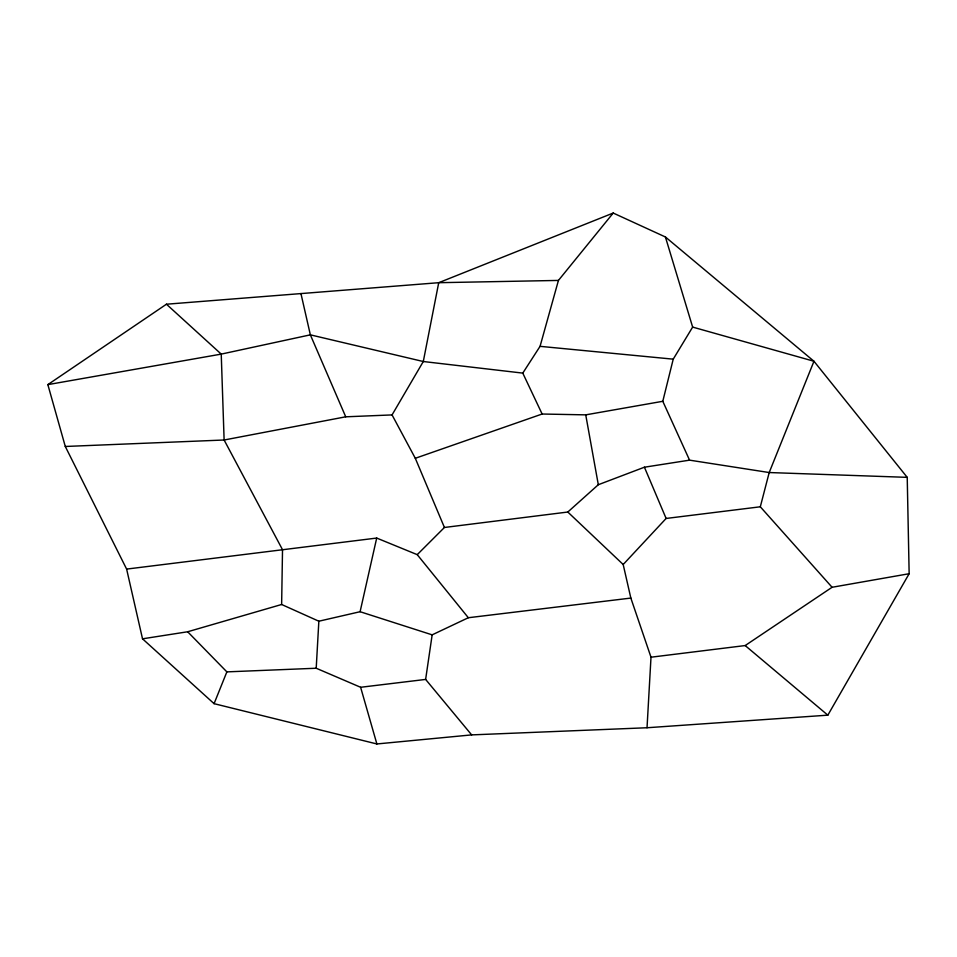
<?xml version="1.0" encoding="UTF-8"?>
<svg xmlns="http://www.w3.org/2000/svg" width="957" height="957" viewBox="0 0 957 957"><rect width="100%" height="100%" fill="white"/><g stroke="black" fill="none" stroke-linecap="round" stroke-linejoin="round"><path stroke-width="1.44" d="M647.028 727.751L650.999 657.208L630.842 598.077L468.332 617.732L432.157 634.85L360.095 611.714L318.848 621.213L281.633 604.489L282.518 549.713L224.117 440.005L221.234 354.114L166.446 304.218L47.85 384.63L65.291 446.476L126.623 569.092L142.521 638.821L214.081 703.67L376.879 743.96L471.657 734.892L647.028 727.751L827.841 715.166L909.15 573.721L907.224 477.352L813.964 361.256L665.414 236.977L613.21 213.04L438.725 282.698L166.446 304.218M471.657 734.892L425.626 679.422L360.622 687.282L316.205 668.237L318.848 621.213M425.626 679.422L432.157 634.85M360.095 611.714L376.699 538.061L417.228 554.653L468.332 617.732M907.224 477.352L769.201 472.543L689.566 460.15L662.794 401.294L673.226 359.162L692.641 327.091L665.414 236.977M909.15 573.721L832.088 587.275L760.313 506.791L769.201 472.543L813.964 361.256L692.641 327.091M662.794 401.294L585.732 414.86L542.129 414.022L522.785 373.11L540.059 346.338L558.433 280.425L613.21 213.04M214.081 703.67L226.869 671.874L316.205 668.237M65.291 446.476L224.117 440.005L345.728 416.809L392.059 414.919L423.293 361.519L438.725 282.698L558.433 280.425M630.842 598.077L623.186 564.51L666.12 518.455L760.313 506.791M417.228 554.653L444.431 527.474L567.812 512.031L598.316 484.721L644.42 467.207L689.566 460.15M650.999 657.208L745.18 645.556L832.088 587.275M392.059 414.919L415.302 458.283L542.129 414.022M142.521 638.821L187.668 631.764L281.633 604.489M47.85 384.63L221.234 354.114L310.355 334.842L423.293 361.519L522.785 373.11M126.623 569.092L376.699 538.061M540.059 346.338L673.226 359.162M745.18 645.556L827.841 715.166M567.812 512.031L623.186 564.51M187.668 631.764L226.869 671.874M345.728 416.809L310.355 334.842L300.929 293.524M644.42 467.207L666.12 518.455M415.302 458.283L444.431 527.474M360.622 687.282L376.879 743.96M585.732 414.86L598.316 484.721"/></g></svg>
